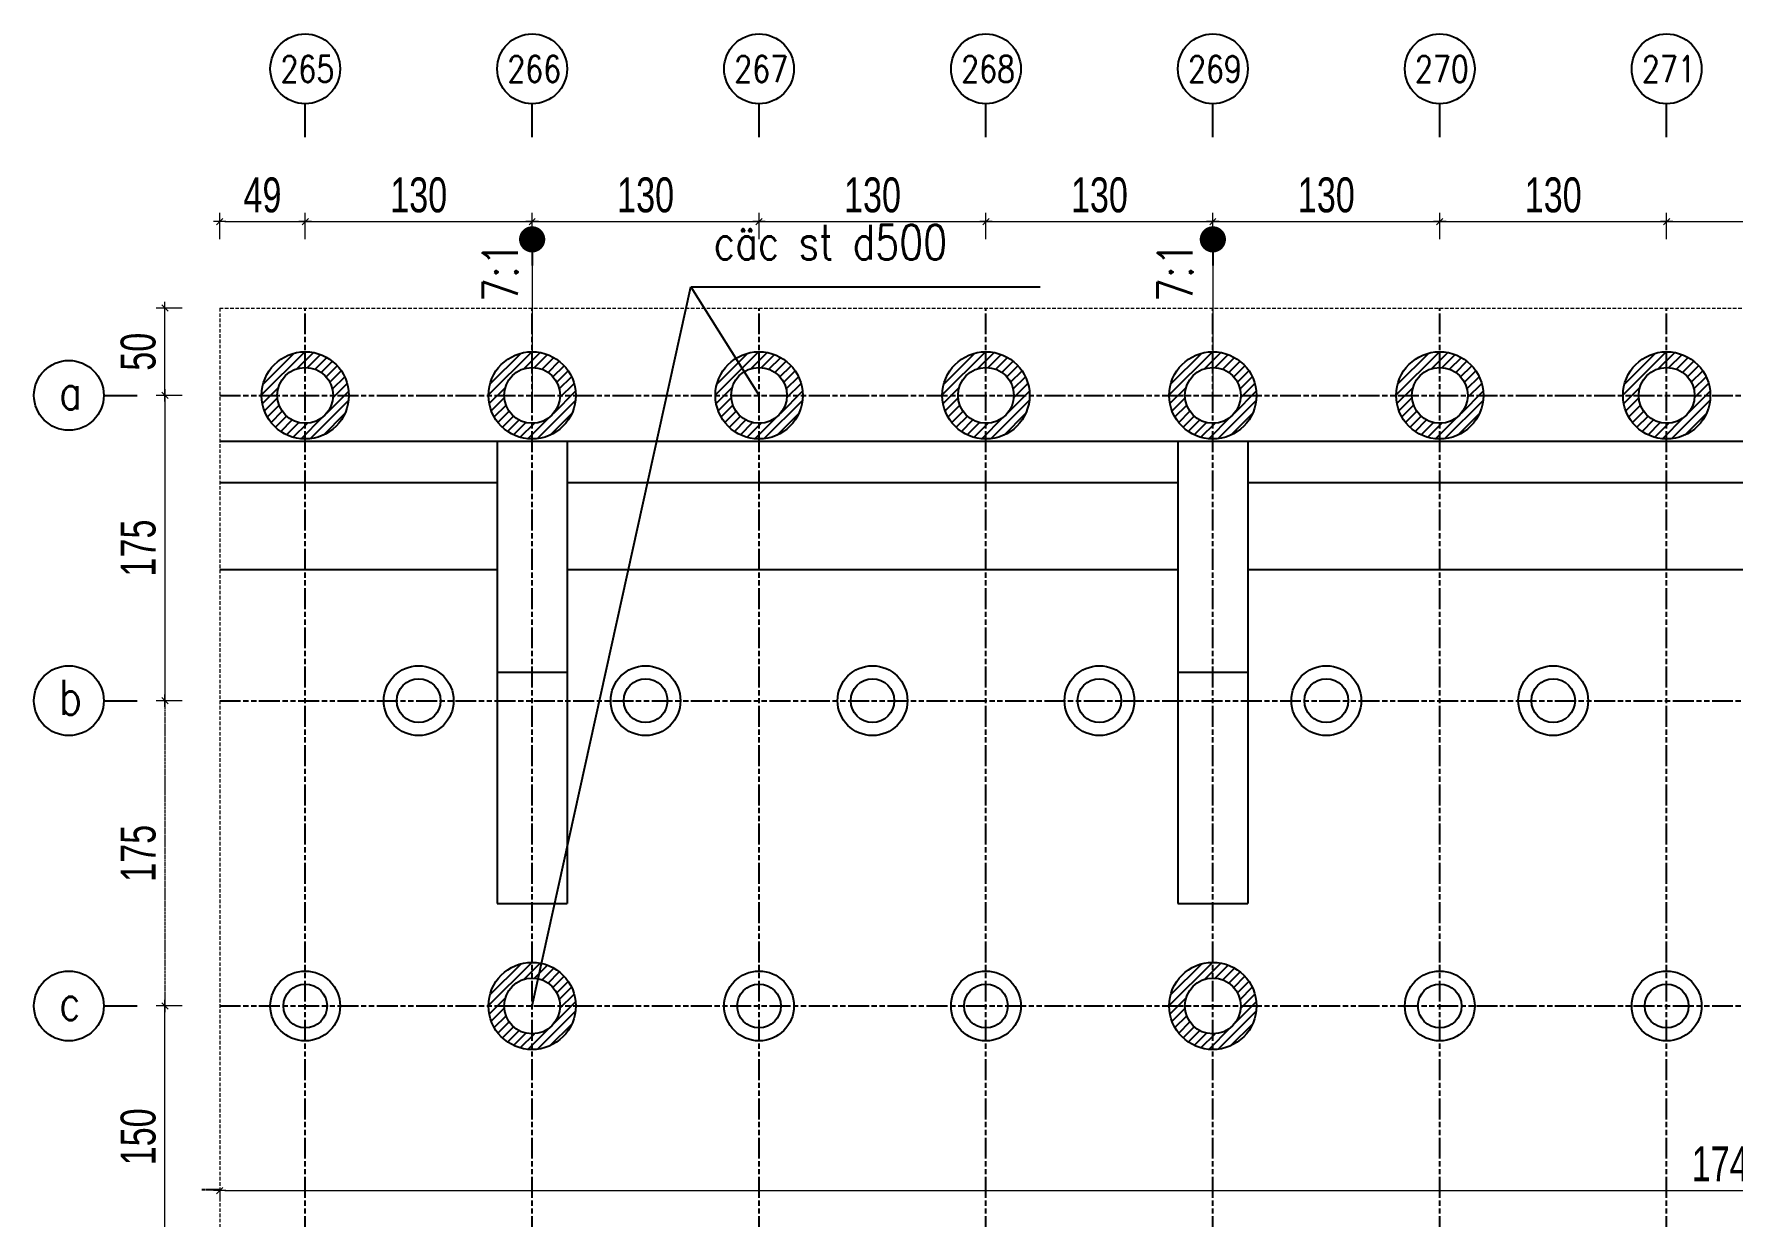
# Model space of a CAD drawing. Header units: inches. Extents: x -1640460 to 2672754, y -1012 to 1209503.
# Drawn here: x 9318 to 10291, y 849 to 1527 of the extents above; entities that cross this region are included whole.
import ezdxf

# ---------------------------------------------------------------- set-up
doc = ezdxf.new("R2010")
doc.units = ezdxf.units.IN
doc.header["$MEASUREMENT"] = 0
for name, pattern in [('ACAD_ISO09W100', [45, 24, -3, 6, -3, 6, -3]), ('CENTER', [2, 1.25, -0.25, 0.25, -0.25]), ('HIDDEN', [0.375, 0.25, -0.125])]:
    doc.linetypes.add(name, pattern=pattern)
doc.layers.add('DIM', color=177, linetype='Continuous', lineweight=20)
doc.layers.add('THAY1', color=9, linetype='Continuous', lineweight=20)
for name, color, linetype in [('Kich thuoc', 4, 'Continuous'), ('Text', 2, 'Continuous'), ('Tim', 8, 'ACAD_ISO09W100')]:
    doc.layers.add(name, color=color, linetype=linetype)
doc.styles.add('KICH_THUOC', font='vnsimli.shx', dxfattribs={"width": 0.8})
doc.styles.add('TXTDIM', font='VNARIAL.TTF', dxfattribs={"width": 0.7})
doc.dimstyles.new('DIM10', dxfattribs={"dimscale": 10, "dimtxt": 2, "dimasz": 0.3, "dimexe": 0.5, "dimexo": 0.5, "dimgap": 0.5, "dimtad": 1, "dimdec": 0, "dimzin": 12, "dimdsep": 46, "dimtxsty": 'TXTDIM', "dimblk": 'SLASH', "dimcen": 1.5, "dimclrd": 1, "dimclre": 256, "dimclrt": 2, "dimadec": 0, "dimazin": 0, "dimtfac": 1, "dimtdec": 0, "dimtix": 1, "dimtmove": 0, "dimatfit": 3, "dimldrblk": 'DOT', "dimfxl": 1, "dimfxlon": 1, "dimtolj": 1, "dimtzin": 0, "dimlwd": 9, "dimlwe": 9, "dimarcsym": 1})

# ---------------------------------------------------------------- blocks, each defined once
blk = doc.blocks.new('SLASH')
at = {"layer": 'DIM', "color": 16}
blk.add_line((-1.2, 0), (1.2, 0), dxfattribs=at)
at = {"layer": 'DIM', "color": 16, "linetype": 'Continuous'}
blk.add_line((-0.6, -0.6), (0.6, 0.6), dxfattribs=at)
blk = doc.blocks.new('*D505')
at = {"layer": 'Defpoints', "color": 0}
for p in [(9393.08, 969.43), (9424.5, 969.43), (9424.5, 819.43)]:
    blk.add_point(p, dxfattribs=at)
at = {"layer": 'Kich thuoc', "lineweight": 9}
for p, q in [((9403.08, 969.43), (9388.08, 969.43)), ((9403.08, 819.43), (9388.08, 819.43))]:
    blk.add_line(p, q, dxfattribs=at)
at = {"layer": 'Kich thuoc', "color": 1, "lineweight": 9}
blk.add_line((9393.08, 822.43), (9393.08, 966.43), dxfattribs=at)
at = {"layer": 'Kich thuoc', "color": 1, "lineweight": 9, "xscale": 3, "yscale": 3, "zscale": 3}
for p, rotation in [((9393.08, 969.43), 90), ((9393.08, 819.43), 270)]:
    blk.add_blockref('SLASH', p, dxfattribs=dict(at, rotation=rotation))
at = {"layer": 'Kich thuoc', "color": 2, "insert": (9377.86, 894.43), "char_height": 20, "attachment_point": 5, "rotation": 90, "style": 'TXTDIM'}
blk.add_mtext('\\A1;150', dxfattribs=at)
blk = doc.blocks.new('_Dot')
at = {"color": 0, "linetype": 'ByBlock', "lineweight": -2}
blk.add_line((-0.5, 0), (-1, 0), dxfattribs=at)
at = {"color": 0, "linetype": 'ByBlock', "const_width": 0.5}
blk.add_lwpolyline([(-0.25, 0, 1), (0.25, 0, 1)], format="xyb", close=True, dxfattribs=at)
blk = doc.blocks.new('*D534')
at = {"layer": 'Defpoints', "color": 0}
for p in [(9393.08, 1369.43), (9424.5, 1369.43), (9424.5, 1319.43)]:
    blk.add_point(p, dxfattribs=at)
at = {"layer": 'Kich thuoc', "lineweight": 9}
for p, q in [((9403.08, 1369.43), (9388.08, 1369.43)), ((9403.08, 1319.43), (9388.08, 1319.43))]:
    blk.add_line(p, q, dxfattribs=at)
at = {"layer": 'Kich thuoc', "color": 1, "lineweight": 9}
blk.add_line((9393.08, 1322.43), (9393.08, 1366.43), dxfattribs=at)
at = {"layer": 'Kich thuoc', "color": 1, "lineweight": 9, "xscale": 3, "yscale": 3, "zscale": 3}
for p, rotation in [((9393.08, 1369.43), 90), ((9393.08, 1319.43), 270)]:
    blk.add_blockref('SLASH', p, dxfattribs=dict(at, rotation=rotation))
at = {"layer": 'Kich thuoc', "color": 2, "insert": (9377.86, 1344.43), "char_height": 20, "attachment_point": 5, "rotation": 90, "style": 'TXTDIM'}
blk.add_mtext('\\A1;50', dxfattribs=at)
blk = doc.blocks.new('*D506')
at = {"layer": 'Defpoints', "color": 0}
for p in [(9473.5, 1419), (9424.5, 1369.43), (9473.5, 1369.43)]:
    blk.add_point(p, dxfattribs=at)
at = {"layer": 'Kich thuoc', "lineweight": 9}
for p, q in [((9424.5, 1409), (9424.5, 1424)), ((9473.5, 1409), (9473.5, 1424))]:
    blk.add_line(p, q, dxfattribs=at)
at = {"layer": 'Kich thuoc', "color": 1, "lineweight": 9}
blk.add_line((9427.5, 1419), (9470.5, 1419), dxfattribs=at)
at = {"layer": 'Kich thuoc', "color": 1, "lineweight": 9, "xscale": 3, "yscale": 3, "zscale": 3, "rotation": 180}
blk.add_blockref('SLASH', (9424.5, 1419), dxfattribs=at)
at = {"layer": 'Kich thuoc', "color": 1, "lineweight": 9, "xscale": 3, "yscale": 3, "zscale": 3}
blk.add_blockref('SLASH', (9473.5, 1419), dxfattribs=at)
at = {"layer": 'Kich thuoc', "color": 2, "insert": (9449, 1434.21), "char_height": 20, "attachment_point": 5, "style": 'TXTDIM'}
blk.add_mtext('\\A1;49', dxfattribs=at)
blk = doc.blocks.new('*D507')
at = {"layer": 'Defpoints', "color": 0}
for p in [(9603.5, 1419), (9473.5, 1369.43), (9603.5, 1369.43)]:
    blk.add_point(p, dxfattribs=at)
at = {"layer": 'Kich thuoc', "lineweight": 9}
for p, q in [((9473.5, 1409), (9473.5, 1424)), ((9603.5, 1409), (9603.5, 1424))]:
    blk.add_line(p, q, dxfattribs=at)
at = {"layer": 'Kich thuoc', "color": 1, "lineweight": 9}
blk.add_line((9476.5, 1419), (9600.5, 1419), dxfattribs=at)
at = {"layer": 'Kich thuoc', "color": 1, "lineweight": 9, "xscale": 3, "yscale": 3, "zscale": 3, "rotation": 180}
blk.add_blockref('SLASH', (9473.5, 1419), dxfattribs=at)
at = {"layer": 'Kich thuoc', "color": 1, "lineweight": 9, "xscale": 3, "yscale": 3, "zscale": 3}
blk.add_blockref('SLASH', (9603.5, 1419), dxfattribs=at)
at = {"layer": 'Kich thuoc', "color": 2, "insert": (9538.5, 1434.22), "char_height": 20, "attachment_point": 5, "style": 'TXTDIM'}
blk.add_mtext('\\A1;130', dxfattribs=at)
blk = doc.blocks.new('*D508')
at = {"layer": 'Defpoints', "color": 0}
for p in [(9733.5, 1419), (9603.5, 1369.43), (9733.5, 1369.43)]:
    blk.add_point(p, dxfattribs=at)
at = {"layer": 'Kich thuoc', "lineweight": 9}
for p, q in [((9603.5, 1409), (9603.5, 1424)), ((9733.5, 1409), (9733.5, 1424))]:
    blk.add_line(p, q, dxfattribs=at)
at = {"layer": 'Kich thuoc', "color": 1, "lineweight": 9}
blk.add_line((9606.5, 1419), (9730.5, 1419), dxfattribs=at)
at = {"layer": 'Kich thuoc', "color": 1, "lineweight": 9, "xscale": 3, "yscale": 3, "zscale": 3, "rotation": 180}
blk.add_blockref('SLASH', (9603.5, 1419), dxfattribs=at)
at = {"layer": 'Kich thuoc', "color": 1, "lineweight": 9, "xscale": 3, "yscale": 3, "zscale": 3}
blk.add_blockref('SLASH', (9733.5, 1419), dxfattribs=at)
at = {"layer": 'Kich thuoc', "color": 2, "insert": (9668.5, 1434.22), "char_height": 20, "attachment_point": 5, "style": 'TXTDIM'}
blk.add_mtext('\\A1;130', dxfattribs=at)
blk = doc.blocks.new('*D509')
at = {"layer": 'Defpoints', "color": 0}
for p in [(9863.5, 1419), (9733.5, 1369.43), (9863.5, 1369.43)]:
    blk.add_point(p, dxfattribs=at)
at = {"layer": 'Kich thuoc', "lineweight": 9}
for p, q in [((9733.5, 1409), (9733.5, 1424)), ((9863.5, 1409), (9863.5, 1424))]:
    blk.add_line(p, q, dxfattribs=at)
at = {"layer": 'Kich thuoc', "color": 1, "lineweight": 9}
blk.add_line((9736.5, 1419), (9860.5, 1419), dxfattribs=at)
at = {"layer": 'Kich thuoc', "color": 1, "lineweight": 9, "xscale": 3, "yscale": 3, "zscale": 3, "rotation": 180}
blk.add_blockref('SLASH', (9733.5, 1419), dxfattribs=at)
at = {"layer": 'Kich thuoc', "color": 1, "lineweight": 9, "xscale": 3, "yscale": 3, "zscale": 3}
blk.add_blockref('SLASH', (9863.5, 1419), dxfattribs=at)
at = {"layer": 'Kich thuoc', "color": 2, "insert": (9798.5, 1434.22), "char_height": 20, "attachment_point": 5, "style": 'TXTDIM'}
blk.add_mtext('\\A1;130', dxfattribs=at)
blk = doc.blocks.new('*D510')
at = {"layer": 'Defpoints', "color": 0}
for p in [(9993.5, 1419), (9993.5, 1383.01), (9863.5, 1369.43)]:
    blk.add_point(p, dxfattribs=at)
at = {"layer": 'Kich thuoc', "lineweight": 9}
for p, q in [((9863.5, 1409), (9863.5, 1424)), ((9993.5, 1409), (9993.5, 1424))]:
    blk.add_line(p, q, dxfattribs=at)
at = {"layer": 'Kich thuoc', "color": 1, "lineweight": 9}
blk.add_line((9866.5, 1419), (9990.5, 1419), dxfattribs=at)
at = {"layer": 'Kich thuoc', "color": 1, "lineweight": 9, "xscale": 3, "yscale": 3, "zscale": 3, "rotation": 180}
blk.add_blockref('SLASH', (9863.5, 1419), dxfattribs=at)
at = {"layer": 'Kich thuoc', "color": 1, "lineweight": 9, "xscale": 3, "yscale": 3, "zscale": 3}
blk.add_blockref('SLASH', (9993.5, 1419), dxfattribs=at)
at = {"layer": 'Kich thuoc', "color": 2, "insert": (9928.5, 1434.22), "char_height": 20, "attachment_point": 5, "style": 'TXTDIM'}
blk.add_mtext('\\A1;130', dxfattribs=at)
blk = doc.blocks.new('*D511')
at = {"layer": 'Defpoints', "color": 0}
for p in [(10123.5, 1419), (9993.5, 1369.43), (10123.5, 1369.43)]:
    blk.add_point(p, dxfattribs=at)
at = {"layer": 'Kich thuoc', "lineweight": 9}
for p, q in [((9993.5, 1409), (9993.5, 1424)), ((10123.5, 1409), (10123.5, 1424))]:
    blk.add_line(p, q, dxfattribs=at)
at = {"layer": 'Kich thuoc', "color": 1, "lineweight": 9}
blk.add_line((9996.5, 1419), (10120.5, 1419), dxfattribs=at)
at = {"layer": 'Kich thuoc', "color": 1, "lineweight": 9, "xscale": 3, "yscale": 3, "zscale": 3, "rotation": 180}
blk.add_blockref('SLASH', (9993.5, 1419), dxfattribs=at)
at = {"layer": 'Kich thuoc', "color": 1, "lineweight": 9, "xscale": 3, "yscale": 3, "zscale": 3}
blk.add_blockref('SLASH', (10123.5, 1419), dxfattribs=at)
at = {"layer": 'Kich thuoc', "color": 2, "insert": (10058.5, 1434.22), "char_height": 20, "attachment_point": 5, "style": 'TXTDIM'}
blk.add_mtext('\\A1;130', dxfattribs=at)
blk = doc.blocks.new('*D512')
at = {"layer": 'Defpoints', "color": 0}
for p in [(10253.5, 1419), (10123.5, 1369.43), (10253.5, 1369.43)]:
    blk.add_point(p, dxfattribs=at)
at = {"layer": 'Kich thuoc', "lineweight": 9}
for p, q in [((10123.5, 1409), (10123.5, 1424)), ((10253.5, 1409), (10253.5, 1424))]:
    blk.add_line(p, q, dxfattribs=at)
at = {"layer": 'Kich thuoc', "color": 1, "lineweight": 9}
blk.add_line((10126.5, 1419), (10250.5, 1419), dxfattribs=at)
at = {"layer": 'Kich thuoc', "color": 1, "lineweight": 9, "xscale": 3, "yscale": 3, "zscale": 3, "rotation": 180}
blk.add_blockref('SLASH', (10123.5, 1419), dxfattribs=at)
at = {"layer": 'Kich thuoc', "color": 1, "lineweight": 9, "xscale": 3, "yscale": 3, "zscale": 3}
blk.add_blockref('SLASH', (10253.5, 1419), dxfattribs=at)
at = {"layer": 'Kich thuoc', "color": 2, "insert": (10188.5, 1434.22), "char_height": 20, "attachment_point": 5, "style": 'TXTDIM'}
blk.add_mtext('\\A1;130', dxfattribs=at)
blk = doc.blocks.new('*D513')
at = {"layer": 'Defpoints', "color": 0}
for p in [(10383.5, 1419), (10253.5, 1369.43), (10383.5, 1369.43)]:
    blk.add_point(p, dxfattribs=at)
at = {"layer": 'Kich thuoc', "lineweight": 9}
for p, q in [((10253.5, 1409), (10253.5, 1424)), ((10383.5, 1409), (10383.5, 1424))]:
    blk.add_line(p, q, dxfattribs=at)
at = {"layer": 'Kich thuoc', "color": 1, "lineweight": 9}
blk.add_line((10256.5, 1419), (10380.5, 1419), dxfattribs=at)
at = {"layer": 'Kich thuoc', "color": 1, "lineweight": 9, "xscale": 3, "yscale": 3, "zscale": 3, "rotation": 180}
blk.add_blockref('SLASH', (10253.5, 1419), dxfattribs=at)
at = {"layer": 'Kich thuoc', "color": 1, "lineweight": 9, "xscale": 3, "yscale": 3, "zscale": 3}
blk.add_blockref('SLASH', (10383.5, 1419), dxfattribs=at)
at = {"layer": 'Kich thuoc', "color": 2, "insert": (10318.5, 1434.22), "char_height": 20, "attachment_point": 5, "style": 'TXTDIM'}
blk.add_mtext('\\A1;130', dxfattribs=at)
blk = doc.blocks.new('*D532')
at = {"layer": 'Defpoints', "color": 0}
for p in [(9424.5, 1319.43), (9393.08, 1144.43), (9424.5, 1144.43)]:
    blk.add_point(p, dxfattribs=at)
at = {"layer": 'Kich thuoc', "lineweight": 9}
for p, q in [((9403.08, 1319.43), (9388.08, 1319.43)), ((9403.08, 1144.43), (9388.08, 1144.43))]:
    blk.add_line(p, q, dxfattribs=at)
at = {"layer": 'Kich thuoc', "color": 1, "lineweight": 9}
blk.add_line((9393.08, 1316.43), (9393.08, 1147.43), dxfattribs=at)
at = {"layer": 'Kich thuoc', "color": 1, "lineweight": 9, "xscale": 3, "yscale": 3, "zscale": 3}
for p, rotation in [((9393.08, 1319.43), 90), ((9393.08, 1144.43), 270)]:
    blk.add_blockref('SLASH', p, dxfattribs=dict(at, rotation=rotation))
at = {"layer": 'Kich thuoc', "color": 2, "insert": (9377.86, 1231.93), "char_height": 20, "attachment_point": 5, "rotation": 90, "style": 'TXTDIM'}
blk.add_mtext('\\A1;175', dxfattribs=at)
blk = doc.blocks.new('*D533')
at = {"layer": 'Defpoints', "color": 0, "linetype": 'CENTER'}
for p in [(9424.5, 1144.43), (9393.08, 969.43), (9424.5, 969.43)]:
    blk.add_point(p, dxfattribs=at)
at = {"layer": 'Kich thuoc', "linetype": 'CENTER', "lineweight": 9}
for p, q in [((9403.08, 1144.43), (9388.08, 1144.43)), ((9403.08, 969.43), (9388.08, 969.43))]:
    blk.add_line(p, q, dxfattribs=at)
at = {"layer": 'Kich thuoc', "color": 1, "linetype": 'CENTER', "lineweight": 9}
blk.add_line((9393.08, 1141.43), (9393.08, 972.43), dxfattribs=at)
at = {"layer": 'Kich thuoc', "color": 1, "linetype": 'CENTER', "lineweight": 9, "xscale": 3, "yscale": 3, "zscale": 3}
for p, rotation in [((9393.08, 1144.43), 90), ((9393.08, 969.43), 270)]:
    blk.add_blockref('SLASH', p, dxfattribs=dict(at, rotation=rotation))
at = {"layer": 'Kich thuoc', "color": 2, "linetype": 'CENTER', "insert": (9377.86, 1056.93), "char_height": 20, "attachment_point": 5, "rotation": 90, "style": 'TXTDIM'}
blk.add_mtext('\\A1;175', dxfattribs=at)
blk = doc.blocks.new('*D542')
at = {"layer": 'Defpoints', "color": 0}
for p in [(9424.5, 864.31), (11171, 864.31), (11171, 863.6)]:
    blk.add_point(p, dxfattribs=at)
at = {"layer": 'Kich thuoc', "lineweight": 9}
for p, q in [((9424.5, 863.6), (9424.5, 858.6)), ((11171, 863.6), (11171, 858.6))]:
    blk.add_line(p, q, dxfattribs=at)
at = {"layer": 'Kich thuoc', "color": 1, "lineweight": 9}
blk.add_line((9427.5, 863.6), (11168, 863.6), dxfattribs=at)
at = {"layer": 'Kich thuoc', "color": 1, "lineweight": 9, "xscale": 3, "yscale": 3, "zscale": 3, "rotation": 180}
blk.add_blockref('SLASH', (9424.5, 863.6), dxfattribs=at)
at = {"layer": 'Kich thuoc', "color": 1, "lineweight": 9, "xscale": 3, "yscale": 3, "zscale": 3}
blk.add_blockref('SLASH', (11171, 863.6), dxfattribs=at)
at = {"layer": 'Kich thuoc', "color": 2, "insert": (10297.75, 878.81), "char_height": 20, "attachment_point": 5, "style": 'TXTDIM'}
blk.add_mtext('\\A1;1746.5', dxfattribs=at)

msp = doc.modelspace()

# ---------------------------------------------------------------- hatches: boundary and pattern name
h = msp.add_hatch()
h.set_pattern_fill('ANSI31', color=256, scale=30, style=0)
h.set_pattern_definition([(45, (8728.125, 0), (-2.65165, 2.65165), [])])
h.paths.add_polyline_path([(9473.5, 1335.43), (9473.5, 1344.43, 0.414214), (9448.5, 1319.43), (9457.5, 1319.43, -0.414214)])
h.paths.add_polyline_path([(9473.5, 1344.43), (9473.5, 1335.43, -0.414214), (9489.5, 1319.43), (9498.5, 1319.43, 0.414214)])
h.paths.add_polyline_path([(9473.5, 1303.43), (9473.5, 1294.43, 0.414214), (9498.5, 1319.43), (9489.5, 1319.43, -0.414214)])
h.paths.add_polyline_path([(9457.5, 1319.43), (9448.5, 1319.43, 0.414214), (9473.5, 1294.43), (9473.5, 1303.43, -0.414214)])
h = msp.add_hatch()
h.set_pattern_fill('ANSI31', color=256, scale=30, style=0)
h.set_pattern_definition([(45, (8858.125, 0), (-2.65165, 2.65165), [])])
h.paths.add_polyline_path([(9603.5, 1344.43, 0.414214), (9578.5, 1319.43), (9587.5, 1319.43, -0.414214), (9603.5, 1335.43)])
h.paths.add_polyline_path([(9603.5, 1344.43), (9603.5, 1335.43, -0.414214), (9619.5, 1319.43), (9628.5, 1319.43, 0.414214)])
h.paths.add_polyline_path([(9628.5, 1319.43), (9619.5, 1319.43, -0.414214), (9603.5, 1303.43), (9603.5, 1294.43, 0.414214)])
h.paths.add_polyline_path([(9587.5, 1319.43), (9578.5, 1319.43, 0.414214), (9603.5, 1294.43), (9603.5, 1303.43, -0.414214)])
h = msp.add_hatch()
h.set_pattern_fill('ANSI31', color=256, scale=30, style=0)
h.set_pattern_definition([(45, (8988.125, 0), (-2.65165, 2.65165), [])])
h.paths.add_polyline_path([(9733.5, 1344.43, 0.414214), (9708.5, 1319.43), (9717.5, 1319.43, -0.414214), (9733.5, 1335.43)])
h.paths.add_polyline_path([(9733.5, 1344.43), (9733.5, 1335.43, -0.414214), (9749.5, 1319.43), (9758.5, 1319.43, 0.414214)])
h.paths.add_polyline_path([(9758.5, 1319.43), (9749.5, 1319.43, -0.414214), (9733.5, 1303.43), (9733.5, 1294.43, 0.414214)])
h.paths.add_polyline_path([(9717.5, 1319.43), (9708.5, 1319.43, 0.414214), (9733.5, 1294.43), (9733.5, 1303.43, -0.414214)])
h = msp.add_hatch()
h.set_pattern_fill('ANSI31', color=256, scale=30, style=0)
h.set_pattern_definition([(45, (9118.125, 0), (-2.65165, 2.65165), [])])
h.paths.add_polyline_path([(9863.5, 1344.43, 0.414214), (9838.5, 1319.43), (9847.5, 1319.43, -0.414214), (9863.5, 1335.43)])
h.paths.add_polyline_path([(9863.5, 1344.43), (9863.5, 1335.43, -0.414214), (9879.5, 1319.43), (9888.5, 1319.43, 0.414214)])
h.paths.add_polyline_path([(9888.5, 1319.43), (9879.5, 1319.43, -0.414214), (9863.5, 1303.43), (9863.5, 1294.43, 0.414214)])
h.paths.add_polyline_path([(9847.5, 1319.43), (9838.5, 1319.43, 0.414214), (9863.5, 1294.43), (9863.5, 1303.43, -0.414214)])
h = msp.add_hatch()
h.set_pattern_fill('ANSI31', color=256, scale=30, style=0)
h.set_pattern_definition([(45, (9248.125, 0), (-2.65165, 2.65165), [])])
h.paths.add_polyline_path([(9993.5, 1344.43, 0.414214), (9968.5, 1319.43), (9977.5, 1319.43, -0.414214), (9993.5, 1335.43)])
h.paths.add_polyline_path([(9993.5, 1344.43), (9993.5, 1335.43, -0.414214), (10009.5, 1319.43), (10018.5, 1319.43, 0.414214)])
h.paths.add_polyline_path([(10018.5, 1319.43), (10009.5, 1319.43, -0.414214), (9993.5, 1303.43), (9993.5, 1294.43, 0.414214)])
h.paths.add_polyline_path([(9977.5, 1319.43), (9968.5, 1319.43, 0.414214), (9993.5, 1294.43), (9993.5, 1303.43, -0.414214)])
h = msp.add_hatch()
h.set_pattern_fill('ANSI31', color=256, scale=30, style=0)
h.set_pattern_definition([(45, (9378.125, 0), (-2.65165, 2.65165), [])])
h.paths.add_polyline_path([(10123.5, 1344.43, 0.414214), (10098.5, 1319.43), (10107.5, 1319.43, -0.414214), (10123.5, 1335.43)])
h.paths.add_polyline_path([(10123.5, 1344.43), (10123.5, 1335.43, -0.414214), (10139.5, 1319.43), (10148.5, 1319.43, 0.414214)])
h.paths.add_polyline_path([(10148.5, 1319.43), (10139.5, 1319.43, -0.414214), (10123.5, 1303.43), (10123.5, 1294.43, 0.414214)])
h.paths.add_polyline_path([(10107.5, 1319.43), (10098.5, 1319.43, 0.414214), (10123.5, 1294.43), (10123.5, 1303.43, -0.414214)])
h = msp.add_hatch()
h.set_pattern_fill('ANSI31', color=256, scale=30, style=0)
h.set_pattern_definition([(45, (9508.125, 0), (-2.65165, 2.65165), [])])
h.paths.add_polyline_path([(10253.5, 1344.43, 0.414214), (10228.5, 1319.43), (10237.5, 1319.43, -0.414214), (10253.5, 1335.43)])
h.paths.add_polyline_path([(10253.5, 1344.43), (10253.5, 1335.43, -0.414214), (10269.5, 1319.43), (10278.5, 1319.43, 0.414214)])
h.paths.add_polyline_path([(10278.5, 1319.43), (10269.5, 1319.43, -0.414214), (10253.5, 1303.43), (10253.5, 1294.43, 0.414214)])
h.paths.add_polyline_path([(10237.5, 1319.43), (10228.5, 1319.43, 0.414214), (10253.5, 1294.43), (10253.5, 1303.43, -0.414214)])
h = msp.add_hatch()
h.set_pattern_fill('ANSI31', color=256, scale=30, style=0)
h.set_pattern_definition([(45, (8858.125, -350), (-2.65165, 2.65165), [])])
h.paths.add_polyline_path([(9603.5, 994.43, 0.414214), (9578.5, 969.43), (9587.5, 969.43, -0.414214), (9603.5, 985.43)])
h.paths.add_polyline_path([(9603.5, 994.43), (9603.5, 985.43, -0.414214), (9619.5, 969.43), (9628.5, 969.43, 0.414214)])
h.paths.add_polyline_path([(9628.5, 969.43), (9619.5, 969.43, -0.414214), (9603.5, 953.43), (9603.5, 944.43, 0.414214)])
h.paths.add_polyline_path([(9587.5, 969.43), (9578.5, 969.43, 0.414214), (9603.5, 944.43), (9603.5, 953.43, -0.414214)])
h = msp.add_hatch()
h.set_pattern_fill('ANSI31', color=256, scale=30, style=0)
h.set_pattern_definition([(45, (9248.125, -350), (-2.65165, 2.65165), [])])
h.paths.add_polyline_path([(9993.5, 994.43, 0.414214), (9968.5, 969.43), (9977.5, 969.43, -0.414214), (9993.5, 985.43)])
h.paths.add_polyline_path([(9993.5, 994.43), (9993.5, 985.43, -0.414214), (10009.5, 969.43), (10018.5, 969.43, 0.414214)])
h.paths.add_polyline_path([(10018.5, 969.43), (10009.5, 969.43, -0.414214), (9993.5, 953.43), (9993.5, 944.43, 0.414214)])
h.paths.add_polyline_path([(9977.5, 969.43), (9968.5, 969.43, 0.414214), (9993.5, 944.43), (9993.5, 953.43, -0.414214)])

# ---------------------------------------------------------------- linework, layer by layer
for p, q in [((9473.5, 1467.48), (9473.5, 1486.59)), ((9603.5, 1467.48), (9603.5, 1486.59)), ((9733.5, 1467.48), (9733.5, 1486.59)), ((9863.5, 1467.48), (9863.5, 1486.59)), ((9993.5, 1467.48), (9993.5, 1486.59)), ((10123.5, 1467.48), (10123.5, 1486.59)), ((10253.5, 1467.48), (10253.5, 1486.59)), ((9603.5, 969.43), (9694.47, 1381.55)), ((9694.47, 1381.55), (9733.5, 1319.43)), ((9694.47, 1381.55), (9894.47, 1381.55)), ((9358.08, 1319.43), (9377.19, 1319.43)), ((9424.5, 1293.24), (12512.5, 1293.24)), ((9583.5, 1293.24), (9583.5, 1028.24)), ((9623.5, 1293.24), (9623.5, 1028.24)), ((9973.5, 1293.24), (9973.5, 1028.24)), ((10013.5, 1293.24), (10013.5, 1028.24)), ((9424.5, 1269.43), (9583.5, 1269.43)), ((9623.5, 1269.43), (9973.5, 1269.43)), ((10013.5, 1269.43), (10363.5, 1269.43)), ((9424.5, 1219.53), (9583.5, 1219.53)), ((9623.5, 1219.53), (9973.5, 1219.53)), ((10013.5, 1219.53), (10363.5, 1219.53)), ((9583.5, 1160.74), (9623.5, 1160.74)), ((9973.5, 1160.74), (10013.5, 1160.74)), ((9358.08, 1144.43), (9377.19, 1144.43)), ((9583.5, 1028.24), (9623.5, 1028.24)), ((9973.5, 1028.24), (10013.5, 1028.24)), ((9358.08, 969.43), (9377.19, 969.43))]:
    msp.add_line(p, q)
for centre, radius in [((9473.5, 1506.59), 20), ((9603.5, 1506.59), 20), ((9733.5, 1506.59), 20), ((9863.5, 1506.59), 20), ((9993.5, 1506.59), 20), ((10123.5, 1506.59), 20), ((10253.5, 1506.59), 20), ((9473.5, 1319.43), 25), ((9603.5, 1319.43), 25), ((9733.5, 1319.43), 25), ((9863.5, 1319.43), 25), ((9993.5, 1319.43), 25), ((10123.5, 1319.43), 25), ((10253.5, 1319.43), 25), ((9338.08, 1319.43), 20), ((9473.5, 1319.43), 16), ((9603.5, 1319.43), 16), ((9733.5, 1319.43), 16), ((9863.5, 1319.43), 16), ((9993.5, 1319.43), 16), ((10123.5, 1319.43), 16), ((10253.5, 1319.43), 16), ((9338.08, 1144.43), 20), ((9538.5, 1144.43), 20), ((9668.5, 1144.43), 20), ((9798.5, 1144.43), 20), ((9928.5, 1144.43), 20), ((10058.5, 1144.43), 20), ((10188.5, 1144.43), 20), ((9538.5, 1144.43), 12.5), ((9668.5, 1144.43), 12.5), ((9798.5, 1144.43), 12.5), ((9928.5, 1144.43), 12.5), ((10058.5, 1144.43), 12.5), ((10188.5, 1144.43), 12.5), ((9603.5, 969.43), 25), ((9993.5, 969.43), 25), ((9338.08, 969.43), 20), ((9473.5, 969.43), 20), ((9603.5, 969.43), 16), ((9733.5, 969.43), 20), ((9863.5, 969.43), 20), ((9993.5, 969.43), 16), ((10123.5, 969.43), 20), ((10253.5, 969.43), 20), ((9473.5, 969.43), 12.5), ((9733.5, 969.43), 12.5), ((9863.5, 969.43), 12.5), ((10123.5, 969.43), 12.5), ((10253.5, 969.43), 12.5)]:
    msp.add_circle(centre, radius)
at = {"layer": 'THAY1', "linetype": 'HIDDEN', "ltscale": 8}
for q in [(12512.5, 1369.43), (9424.5, 319.43)]:
    msp.add_line((9424.5, 1369.43), q, dxfattribs=at)
at = {"layer": 'Tim', "ltscale": 0.5}
for p, q in [((9473.5, 319.43), (9473.5, 1369.43)), ((9603.5, 319.43), (9603.5, 1369.43)), ((9733.5, 319.43), (9733.5, 1369.43)), ((9863.5, 319.43), (9863.5, 1369.43)), ((9993.5, 319.43), (9993.5, 1369.43)), ((10123.5, 319.43), (10123.5, 1369.43)), ((10253.5, 319.43), (10253.5, 1369.43)), ((9424.5, 1319.43), (12511.08, 1319.43)), ((9424.5, 1144.43), (12512.5, 1144.43)), ((9424.5, 969.43), (12512.5, 969.43))]:
    msp.add_line(p, q, dxfattribs=at)
at = {"layer": 'Tim', "linetype": 'CENTER'}
msp.add_line((9414.27, 864.31), (9424.5, 864.31), dxfattribs=at)

# ---------------------------------------------------------------- texts
at = {"char_height": 20, "width": 34.4742, "attachment_point": 1, "rotation": 90, "style": 'KICH_THUOC'}
for insert in [(9575.23, 1372.92), (9961.84, 1372.92)]:
    msp.add_mtext('7:1', dxfattribs=dict(at, insert=insert))
at = {"layer": 'Text', "attachment_point": 1, "style": 'KICH_THUOC'}
for s, insert, char_height, width in [('265', (9459.28, 1514.02), 15, 14.3758), ('266', (9589.28, 1514.02), 15, 14.3758), ('267', (9719.28, 1514.02), 15, 14.3758), ('268', (9849.28, 1514.02), 15, 14.3758), ('269', (9979.28, 1514.02), 15, 14.3758), ('270', (10109.28, 1514.02), 15, 14.3758), ('271', (10239.28, 1514.02), 15, 14.3758), ('cäc \xadst d500', (9707.54, 1417.21), 20, 371.6373), ('a', (9332.54, 1331.34), 20, 371.6373), ('b', (9332.54, 1156.34), 20, 371.6373), ('c', (9332.54, 981.34), 20, 371.6373)]:
    msp.add_mtext(s, dxfattribs=dict(at, insert=insert, char_height=char_height, width=width))

# ---------------------------------------------------------------- dimensions: what is measured, and where the dimension line sits
at = {"layer": 'Kich thuoc'}
dim = msp.add_linear_dim(base=(9473.5, 1419), p1=(9424.5, 1369.43), p2=(9473.5, 1369.43), dimstyle='DIM10', dxfattribs=at)
dim.commit()
dim.dimension.update_dxf_attribs({"geometry": '*D506', "text_midpoint": (9449, 1434.21)})
for base, p1, p2, picture, middle in [((9603.5, 1419), (9473.5, 1369.43), (9603.5, 1369.43), '*D507', (9538.5, 1434.22)), ((9733.5, 1419), (9603.5, 1369.43), (9733.5, 1369.43), '*D508', (9668.5, 1434.22)), ((9863.5, 1419), (9733.5, 1369.43), (9863.5, 1369.43), '*D509', (9798.5, 1434.22)), ((9993.5, 1419), (9863.5, 1369.43), (9993.5, 1383.01), '*D510', (9928.5, 1434.22)), ((10123.5, 1419), (9993.5, 1369.43), (10123.5, 1369.43), '*D511', (10058.5, 1434.22)), ((10253.5, 1419), (10123.5, 1369.43), (10253.5, 1369.43), '*D512', (10188.5, 1434.22)), ((10383.5, 1419), (10253.5, 1369.43), (10383.5, 1369.43), '*D513', (10318.5, 1434.22))]:
    dim = msp.add_linear_dim(base=base, p1=p1, p2=p2, dimstyle='DIM10', override={"dimtmove": 1}, dxfattribs=at)
    dim.commit()
    dim.dimension.update_dxf_attribs({"geometry": picture, "text_midpoint": middle})
for base, p1, p2, picture, middle in [((9393.08, 1369.43), (9424.5, 1319.43), (9424.5, 1369.43), '*D534', (9377.86, 1344.43)), ((9393.08, 969.43), (9424.5, 819.43), (9424.5, 969.43), '*D505', (9377.86, 894.43))]:
    dim = msp.add_linear_dim(base=base, p1=p1, p2=p2, angle=90, dimstyle='DIM10', override={"dimtmove": 1}, dxfattribs=at)
    dim.commit()
    dim.dimension.update_dxf_attribs({"geometry": picture, "text_midpoint": middle})
dim = msp.add_linear_dim(base=(9393.08, 1144.43), p1=(9424.5, 1319.43), p2=(9424.5, 1144.43), angle=90, dimstyle='DIM10', dxfattribs=at)
dim.commit()
dim.dimension.update_dxf_attribs({"geometry": '*D532', "text_midpoint": (9377.86, 1231.93)})
at = {"layer": 'Kich thuoc', "linetype": 'CENTER'}
dim = msp.add_linear_dim(base=(9393.08, 969.43), p1=(9424.5, 1144.43), p2=(9424.5, 969.43), angle=90, dimstyle='DIM10', override={"dimtmove": 1}, dxfattribs=at)
dim.commit()
dim.dimension.update_dxf_attribs({"geometry": '*D533', "text_midpoint": (9377.86, 1056.93)})
at = {"layer": 'Kich thuoc'}
dim = msp.add_linear_dim(base=(11171, 863.6), p1=(9424.5, 864.31), p2=(11171, 864.31), text='1746.5', dimstyle='DIM10', dxfattribs=at)
dim.commit()
dim.dimension.update_dxf_attribs({"geometry": '*D542', "text_midpoint": (10297.75, 878.81)})

# ---------------------------------------------------------------- leaders
for points in [[(9603.5, 1408.84), (9603.5, 1319.43)], [(9993.5, 1408.84), (9993.5, 1319.43)]]:
    msp.add_leader(points, dimstyle='DIM10', override={"dimasz": 1.5, "dimgap": 0.5, "dimtad": 0})

doc.saveas('drawing.dxf')
